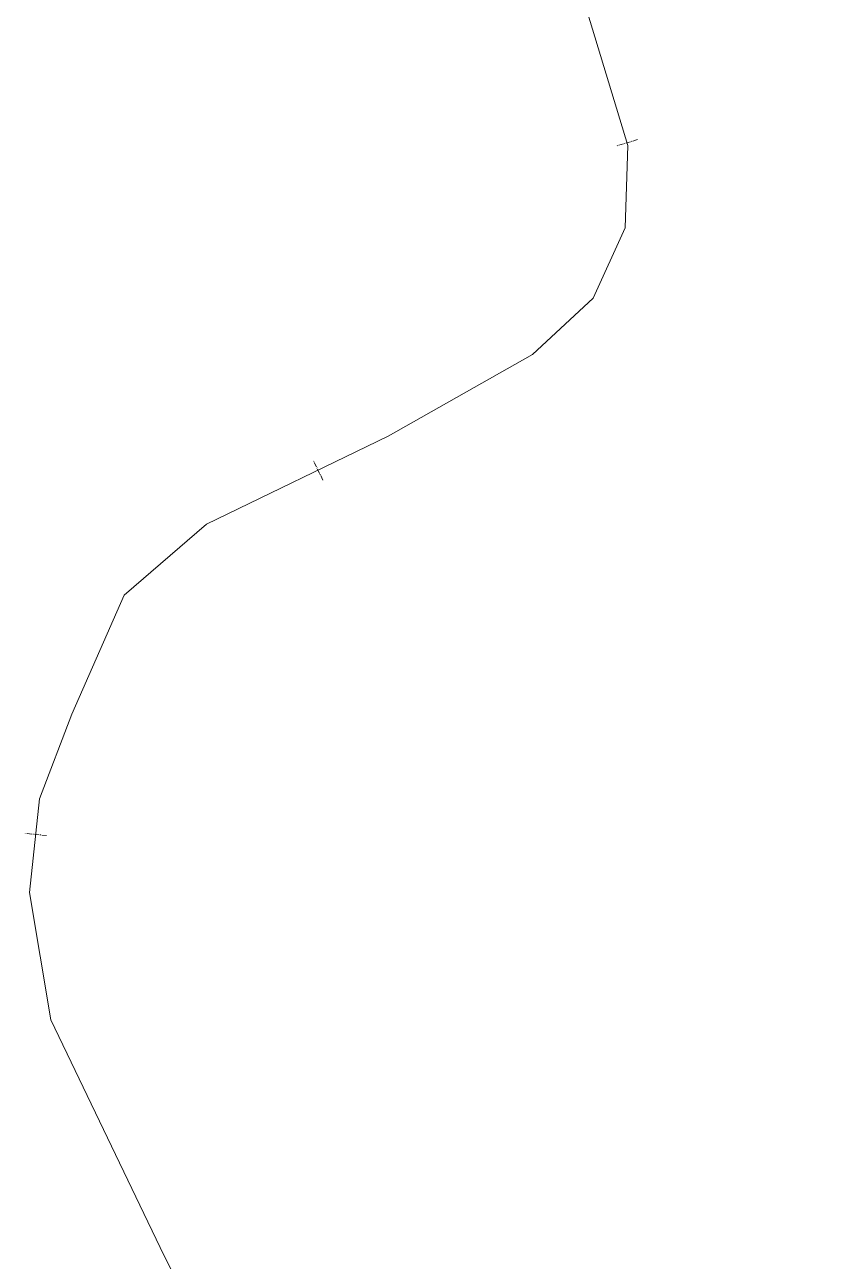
# Model space of a CAD drawing. Header units: millimetres. Extents: x 652183 to 654897, y 4079385 to 4083244.
# Drawn here: x 654505.1 to 654668, y 4081992.3 to 4082245.1 of the extents above; entities that cross this region are included whole.
import ezdxf

# ---------------------------------------------------------------- set-up
doc = ezdxf.new("R2010")
doc.units = ezdxf.units.MM
doc.layers.add('0_NEHIR_GEOMETRY', color=3, linetype='Continuous', lineweight=211)
doc.layers.add('PL_KM', color=4, linetype='Continuous', lineweight=0)

msp = doc.modelspace()

# ---------------------------------------------------------------- linework, layer by layer
at = {"layer": '0_NEHIR_GEOMETRY', "lineweight": 0}
msp.add_lwpolyline([(654667.98, 4081694.92), (654606.68, 4081742.98), (654589.7, 4081760.05), (654572.15, 4081784.94), (654567.82, 4081792.51), (654566.08, 4081803.34), (654568.96, 4081822.09), (654575.17, 4081860.9), (654573.57, 4081893.34), (654563.82, 4081933.4), (654533.61, 4081993.41), (654510.38, 4082041.65), (654506.04, 4082067.68), (654508.08, 4082086.83), (654514.68, 4082104.15), (654525.39, 4082128.46), (654542.28, 4082142.98), (654579.38, 4082161.02), (654608.93, 4082177.7), (654621.33, 4082189.22), (654627.89, 4082203.57), (654628.42, 4082220.45), (654613.96, 4082268.09)], dxfattribs=at)
at = {"layer": 'PL_KM', "lineweight": 0}
for p, q in [((654626.4, 4082220.41), (654626.3, 4082220.38)), ((654627.55, 4082220.76), (654626.59, 4082220.47)), ((654627.83, 4082220.85), (654627.74, 4082220.82)), ((654628.98, 4082221.2), (654628.02, 4082220.91)), ((654629.27, 4082221.28), (654629.17, 4082221.25)), ((654630.42, 4082221.63), (654629.46, 4082221.34)), ((654626.11, 4082220.33), (654626.11, 4082220.33)), ((654564.08, 4082156.08), (654564.08, 4082156.08)), ((654564.21, 4082155.81), (654564.17, 4082155.9)), ((654564.74, 4082154.73), (654564.3, 4082155.63)), ((654564.87, 4082154.46), (654564.82, 4082154.55)), ((654565.39, 4082153.38), (654564.95, 4082154.28)), ((654565.52, 4082153.11), (654565.48, 4082153.2)), ((654566.05, 4082152.03), (654565.61, 4082152.93)), ((654505.07, 4082079.81), (654505.07, 4082079.81)), ((654505.37, 4082079.78), (654505.27, 4082079.79)), ((654506.56, 4082079.66), (654505.57, 4082079.76)), ((654506.86, 4082079.62), (654506.76, 4082079.63)), ((654508.05, 4082079.5), (654507.06, 4082079.6)), ((654508.35, 4082079.46), (654508.25, 4082079.47)), ((654509.55, 4082079.34), (654508.55, 4082079.44))]:
    msp.add_line(p, q, dxfattribs=at)

doc.saveas('drawing.dxf')
